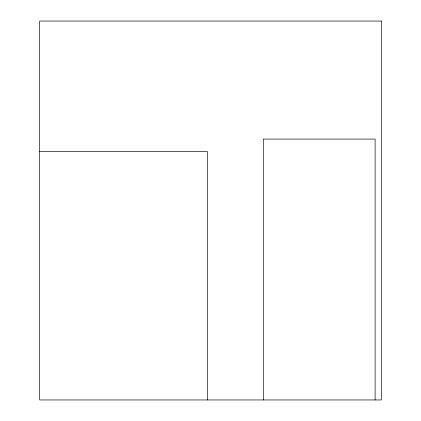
<?xml version="1.0" encoding="UTF-8"?>
<svg xmlns="http://www.w3.org/2000/svg" width="421" height="421" viewBox="0 0 421 421"><rect width="100%" height="100%" fill="white"/><g stroke="black" fill="none" stroke-linecap="round" stroke-linejoin="round"><path stroke-width="0.63" d="M39.685 151.492L207.395 151.492L207.395 399.95M375.106 399.95L375.106 139.067L263.299 139.067L263.299 399.95M381.315 21.05L39.685 21.05L39.685 399.95L381.315 399.95L381.315 21.05"/></g></svg>
